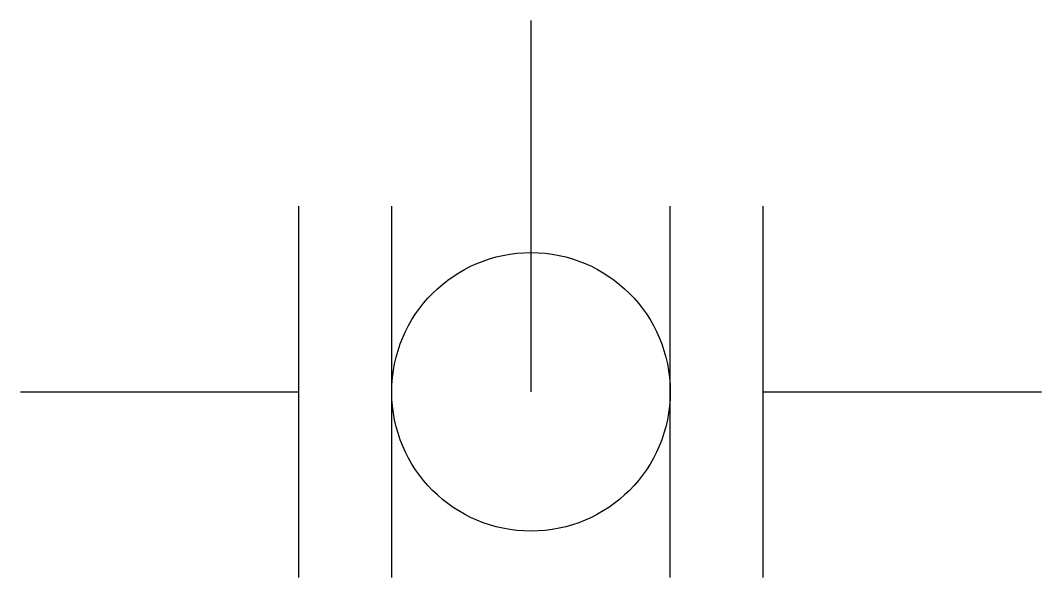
# Model space of a CAD drawing. Extents: x -5.5 to 5.5, y -2 to 4.
import ezdxf

# ---------------------------------------------------------------- set-up
doc = ezdxf.new("R2010")
doc.units = 0
doc.header["$LTSCALE"] = 0.6
doc.header["$MEASUREMENT"] = 0
doc.layers.get('0').update_dxf_attribs({"linetype": 'CONTINUOUS'})

msp = doc.modelspace()

# ---------------------------------------------------------------- linework, layer by layer
at = {"ltscale": 0.1}
for p, q in [((0, 0), (0, 4)), ((-2.5, -2), (-2.5, 2)), ((-1.5, -2), (-1.5, 2)), ((1.5, -2), (1.5, 2)), ((2.5, -2), (2.5, 2)), ((-5.5, 0), (-2.5, 0)), ((2.5, 0), (5.5, 0))]:
    msp.add_line(p, q, dxfattribs=at)
msp.add_circle((0, 0), 1.5, dxfattribs=at)
msp.add_circle((0, 0), 1.5, dxfattribs=at)

doc.saveas('drawing.dxf')
